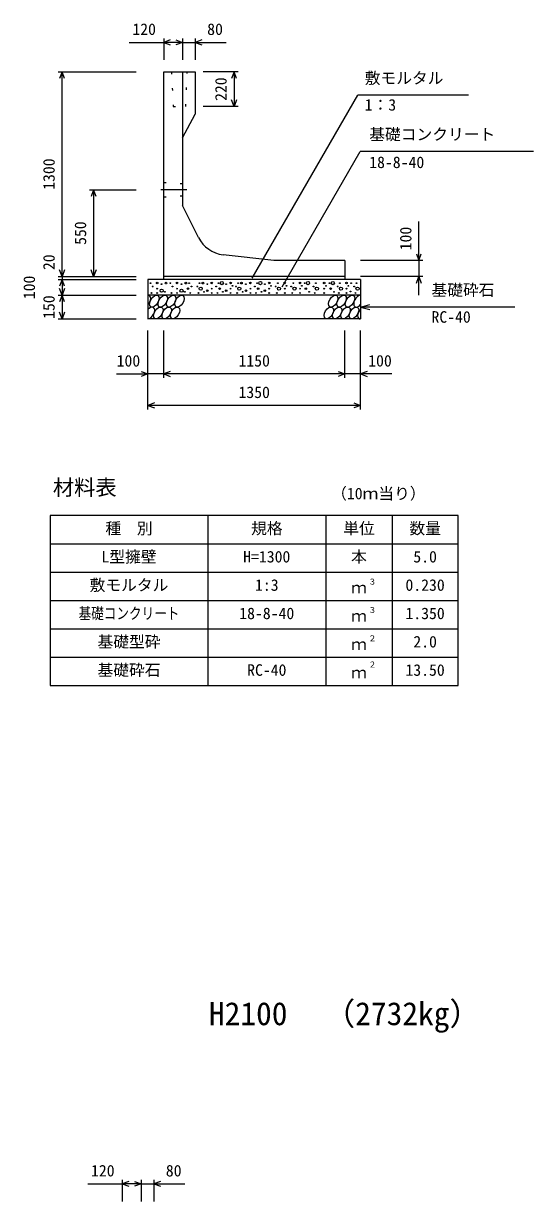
# Model space of a CAD drawing. Units: millimetres, scale not verified. Extents: x -50400 to 50400, y -17820 to 17820.
# Drawn here: x 31385 to 34622, y 994 to 8478 of the extents above; entities that cross this region are included whole.
import ezdxf
from ezdxf.enums import TextEntityAlignment as Align

# ---------------------------------------------------------------- set-up
doc = ezdxf.new("R2010")
doc.units = ezdxf.units.MM
doc.header["$LTSCALE"] = 60
doc.linetypes.add('CHAIN1', pattern=[8, 5, -1, 1, -1])
doc.linetypes.add('DOTTED', pattern=[1.75, 0.25, -1.5])
for name, color, linetype, lineweight in [('0-0_CENTER', 7, 'CHAIN1', 25), ('0-1_DIM', 7, 'Continuous', 25), ('0-3_HATCH', 6, 'Continuous', 25), ('0-4_HYO', 3, 'Continuous', 25), ('0-5_HYO2', 4, 'Continuous', 25), ('0-6_OUTLINE', 1, 'Continuous', 25), ('0-7_OUTLINE2', 4, 'DOTTED', 25), ('0-8_TXT', 7, 'Continuous', 25)]:
    doc.layers.add(name, color=color, linetype=linetype, lineweight=lineweight)
doc.styles.add('ＭＳ ゴシック', font='')
doc.styles.get('ＭＳ ゴシック').set_extended_font_data('MS Gothic')

msp = doc.modelspace()

# ---------------------------------------------------------------- linework, layer by layer
at = {"layer": '0-0_CENTER'}
msp.add_line((32421.78, 7422.07), (32255.75, 7422.07), dxfattribs=at)
at = {"layer": '0-1_DIM'}
for p, q in [((32274.5, 8383.96), (32274.5, 8247.07)), ((32394.5, 8383.96), (32394.5, 8247.07)), ((32474.5, 8383.96), (32474.5, 8247.07)), ((32054.64, 8358.96), (32274.5, 8358.96)), ((32394.5, 8358.96), (32274.5, 8358.96)), ((32394.5, 8358.96), (32474.5, 8358.96)), ((32474.5, 8358.96), (32670.46, 8358.96)), ((31604.5, 8172.07), (32099.5, 8172.07)), ((31629.5, 6872.07), (31629.5, 8172.07)), ((32746.41, 8172.07), (32524.5, 8172.07)), ((32721.41, 8172.07), (32721.41, 7952.07)), ((32836.65, 6860.74), (33507.92, 8023.42)), ((34210.33, 8023.42), (33507.92, 8023.42)), ((32746.41, 7952.07), (32524.5, 7952.07)), ((33026.13, 6806.35), (33522.4, 7665.91)), ((34621.94, 7665.91), (33522.4, 7665.91)), ((31804.5, 7422.07), (32099.5, 7422.07)), ((31829.5, 7422.07), (31829.5, 6872.07)), ((33894.5, 6972.07), (33894.5, 7219.76)), ((33919.5, 6972.07), (33524.5, 6972.07)), ((33894.5, 6972.07), (33894.5, 6872.07)), ((31604.5, 6872.07), (32099.5, 6872.07)), ((31604.5, 6872.07), (32099.5, 6872.07)), ((31604.5, 6852.07), (32099.5, 6852.07)), ((31629.5, 6872.07), (31629.5, 6852.07)), ((31629.5, 6852.07), (31629.5, 6752.07)), ((31829.5, 6872.07), (32099.5, 6872.07)), ((33919.5, 6872.07), (33524.5, 6872.07)), ((33894.5, 6752.07), (33894.5, 6872.07)), ((31604.5, 6752.07), (32099.5, 6752.07)), ((31629.5, 6752.07), (31629.5, 6602.07)), ((33524.5, 6677.07), (33582.46, 6692.6)), ((34504.82, 6677.07), (33524.5, 6677.07)), ((33524.5, 6677.07), (33582.46, 6661.54)), ((31604.5, 6602.07), (32099.5, 6602.07)), ((32174.5, 6027.07), (32174.5, 6527.07)), ((32274.5, 6227.07), (32274.5, 6527.07)), ((33424.5, 6227.07), (33424.5, 6527.07)), ((33424.5, 6227.07), (33424.5, 6527.07)), ((33524.5, 6027.07), (33524.5, 6527.07)), ((31974.96, 6252.07), (32174.5, 6252.07)), ((32274.5, 6252.07), (32174.5, 6252.07)), ((33424.5, 6252.07), (32274.5, 6252.07)), ((33524.5, 6252.07), (33424.5, 6252.07)), ((33724.04, 6252.07), (33524.5, 6252.07)), ((33524.5, 6052.07), (32174.5, 6052.07)), ((32012, 1130.95), (32012, 994.06)), ((32132, 1130.95), (32132, 994.06)), ((32212, 1130.95), (32212, 994.06)), ((31792.14, 1105.95), (32012, 1105.95)), ((32132, 1105.95), (32012, 1105.95)), ((32132, 1105.95), (32212, 1105.95)), ((32212, 1105.95), (32407.96, 1105.95))]:
    msp.add_line(p, q, dxfattribs=at)
for points in [[(32316.79, 8374.35), (32274.5, 8358.96), (32316.79, 8343.57)], [(32352.21, 8374.35), (32394.5, 8358.96), (32352.21, 8343.57)], [(32516.79, 8374.35), (32474.5, 8358.96), (32516.79, 8343.57)], [(31644.89, 8129.78), (31629.5, 8172.07), (31614.11, 8129.78)], [(32736.8, 8129.78), (32721.41, 8172.07), (32706.02, 8129.78)], [(32736.8, 7994.35), (32721.41, 7952.07), (32706.02, 7994.35)], [(31844.89, 7379.78), (31829.5, 7422.07), (31814.11, 7379.78)], [(33879.11, 7014.35), (33894.5, 6972.07), (33909.89, 7014.35)], [(31644.89, 6914.35), (31629.5, 6872.07), (31614.11, 6914.35)], [(31844.89, 6914.35), (31829.5, 6872.07), (31814.11, 6914.35)], [(31644.89, 6809.78), (31629.5, 6852.07), (31614.11, 6809.78)], [(33879.11, 6829.78), (33894.5, 6872.07), (33909.89, 6829.78)], [(31644.89, 6794.35), (31629.5, 6752.07), (31614.11, 6794.35)], [(31644.89, 6709.78), (31629.5, 6752.07), (31614.11, 6709.78)], [(31644.89, 6644.35), (31629.5, 6602.07), (31614.11, 6644.35)], [(32132.21, 6267.46), (32174.5, 6252.07), (32132.21, 6236.68)], [(32316.79, 6267.46), (32274.5, 6252.07), (32316.79, 6236.68)], [(33382.21, 6267.46), (33424.5, 6252.07), (33382.21, 6236.68)], [(33566.79, 6267.46), (33524.5, 6252.07), (33566.79, 6236.68)], [(32216.79, 6067.46), (32174.5, 6052.07), (32216.79, 6036.68)], [(33482.21, 6067.46), (33524.5, 6052.07), (33482.21, 6036.68)], [(32054.29, 1121.35), (32012, 1105.95), (32054.29, 1090.56)], [(32089.71, 1121.35), (32132, 1105.95), (32089.71, 1090.56)], [(32254.29, 1121.35), (32212, 1105.95), (32254.29, 1090.56)]]:
    msp.add_lwpolyline(points, dxfattribs=at)
at = {"layer": '0-3_HATCH'}
for centre, radius in [((32190.47, 6829.24), 2.5), ((32233.36, 6830.12), 5), ((32261.4, 6822.24), 2.5), ((32289.44, 6829.24), 5), ((32316.57, 6829.24), 2.5), ((32359.47, 6830.12), 5), ((32387.51, 6822.24), 2.5), ((32415.54, 6829.24), 5), ((32436.57, 6829.24), 2.5), ((32502.43, 6829.24), 2.5), ((32523.46, 6829.24), 5), ((32551.49, 6822.24), 2.5), ((32579.53, 6830.12), 5), ((32622.43, 6829.24), 2.5), ((32643.46, 6829.24), 10), ((32671.49, 6822.24), 2.5), ((32699.53, 6830.12), 5), ((32710.87, 6812.55), 2.5), ((32747.65, 6829.24), 2.5), ((32768.68, 6829.24), 5), ((32796.72, 6822.24), 2.5), ((32824.76, 6830.12), 5), ((32867.65, 6829.24), 2.5), ((32888.68, 6829.24), 10), ((32916.72, 6822.24), 2.5), ((32944.76, 6830.12), 5), ((32956.1, 6812.55), 2.5), ((32999.58, 6829.24), 2.5), ((33043.2, 6830.12), 5), ((33054.54, 6812.55), 2.5), ((33098.01, 6829.24), 2.5), ((33140.19, 6830.12), 5), ((33151.53, 6812.55), 2.5), ((33169.89, 6829.24), 2.5), ((33190.92, 6829.24), 10), ((33240.29, 6829.24), 2.5), ((33293.58, 6830.12), 5), ((33304.92, 6812.55), 2.5), ((33327.55, 6829.24), 2.5), ((33348.58, 6829.24), 10), ((33393.26, 6829.24), 2.5), ((33435.44, 6830.12), 5), ((33446.78, 6812.55), 2.5), ((33465.13, 6829.24), 2.5), ((33498.39, 6829.24), 2.5), ((32197.48, 6766.21), 2.5), ((32204.49, 6808.23), 2.5), ((32233.36, 6794.23), 2.5), ((32233.36, 6766.21), 2.5), ((32261.4, 6781.1), 10), ((32282.43, 6774.09), 2.5), ((32323.58, 6766.21), 2.5), ((32330.59, 6808.23), 2.5), ((32359.47, 6794.23), 2.5), ((32359.47, 6766.21), 2.5), ((32387.51, 6781.1), 10), ((32408.53, 6774.09), 2.5), ((32429.56, 6794.23), 5), ((32443.58, 6766.21), 2.5), ((32450.59, 6808.23), 2.5), ((32488.41, 6808.23), 2.5), ((32495.42, 6766.21), 2.5), ((32509.44, 6794.23), 10), ((32530.47, 6774.09), 2.5), ((32551.49, 6781.1), 5), ((32579.53, 6794.23), 2.5), ((32579.53, 6766.21), 2.5), ((32608.41, 6808.23), 2.5), ((32615.42, 6766.21), 2.5), ((32629.44, 6794.23), 5), ((32650.47, 6774.09), 2.5), ((32671.49, 6781.1), 5), ((32699.53, 6794.23), 2.5), ((32699.53, 6766.21), 2.5), ((32733.63, 6808.23), 2.5), ((32740.64, 6766.21), 2.5), ((32754.66, 6794.23), 10), ((32775.69, 6774.09), 2.5), ((32796.72, 6781.1), 5), ((32824.76, 6794.23), 2.5), ((32824.76, 6766.21), 2.5), ((32853.63, 6808.23), 2.5), ((32860.64, 6766.21), 2.5), ((32874.66, 6794.23), 5), ((32895.69, 6774.09), 2.5), ((32916.72, 6781.1), 5), ((32944.76, 6794.23), 2.5), ((32944.76, 6766.21), 2.5), ((32985.56, 6808.23), 2.5), ((32992.57, 6766.21), 2.5), ((33006.59, 6794.23), 10), ((33043.2, 6794.23), 2.5), ((33043.2, 6766.21), 2.5), ((33084, 6808.23), 2.5), ((33091.01, 6766.21), 2.5), ((33105.03, 6794.23), 10), ((33140.19, 6794.23), 2.5), ((33140.19, 6766.21), 2.5), ((33176.9, 6794.23), 5), ((33197.93, 6774.09), 2.5), ((33226.27, 6808.23), 2.5), ((33233.28, 6766.21), 2.5), ((33247.3, 6794.23), 10), ((33293.58, 6794.23), 2.5), ((33293.58, 6766.21), 2.5), ((33334.56, 6794.23), 5), ((33355.59, 6774.09), 2.5), ((33379.24, 6808.23), 2.5), ((33386.25, 6766.21), 2.5), ((33400.27, 6794.23), 10), ((33435.44, 6794.23), 2.5), ((33435.44, 6766.21), 2.5), ((33460.09, 6775.88), 2.5), ((33484.37, 6808.23), 2.5), ((33491.38, 6766.21), 2.5), ((33505.4, 6794.23), 10)]:
    msp.add_circle(centre, radius, dxfattribs=at)
for centre, start_param, end_param in [((32162.14, 6714.54), 4.385593, 6.6745444), ((33510.64, 6714.54), 0.3357715, 4.4411806), ((32187.46, 6639.55), 3.5111464, 7.548991), ((33535.96, 6639.55), 1.2110787, 3.5658734)]:
    msp.add_ellipse(centre, major_axis=(21.81, 35.31), ratio=0.5792, start_param=start_param, end_param=end_param, dxfattribs=at)
for centre in [(32215.34, 6714.54), (32268.55, 6714.54), (32321.76, 6714.54), (32374.97, 6714.54), (33351.01, 6714.54), (33404.22, 6714.54), (33457.43, 6714.54), (32240.66, 6639.55), (32293.87, 6639.55), (32347.08, 6639.55), (33323.13, 6639.55), (33376.34, 6639.55), (33429.54, 6639.55), (33482.75, 6639.55)]:
    msp.add_ellipse(centre, major_axis=(21.81, 35.31), ratio=0.5792, dxfattribs=at)
at = {"layer": '0-4_HYO'}
for p, q in [((32554.5, 5352.07), (32554.5, 4272.07)), ((33304.5, 5352.07), (33304.5, 4272.07)), ((33724.5, 5352.07), (33724.5, 4272.07)), ((31554.5, 5172.07), (34144.5, 5172.07))]:
    msp.add_line(p, q, dxfattribs=at)
msp.add_lwpolyline([(31554.5, 4272.07), (34144.5, 4272.07), (34144.5, 5352.07), (31554.5, 5352.07)], close=True, dxfattribs=at)
at = {"layer": '0-5_HYO2'}
for p, q in [((31554.5, 4992.07), (34144.5, 4992.07)), ((31554.5, 4812.07), (34144.5, 4812.07)), ((31554.5, 4632.07), (34144.5, 4632.07)), ((31554.5, 4452.07), (34144.5, 4452.07))]:
    msp.add_line(p, q, dxfattribs=at)
at = {"layer": '0-6_OUTLINE'}
for p, q in [((32274.5, 8172.07), (32474.5, 8172.07)), ((32274.5, 6852.07), (32274.5, 8172.07)), ((32394.5, 8172.07), (32394.5, 7322.07)), ((32474.5, 8172.07), (32474.5, 7902.07)), ((32394.5, 7752.07), (32474.5, 7902.07)), ((32496.14, 7118.79), (32394.5, 7322.07)), ((32974.5, 6972.07), (32651.92, 7009.58)), ((33424.5, 6972.07), (32974.5, 6972.07)), ((33424.5, 6972.07), (33424.5, 6852.07)), ((33424.5, 6872.07), (32274.5, 6872.07)), ((33524.5, 6852.07), (33524.5, 6602.07)), ((33524.5, 6752.07), (32174.5, 6752.07)), ((33524.5, 6602.07), (32174.5, 6602.07))]:
    msp.add_line(p, q, dxfattribs=at)
msp.add_lwpolyline([(33524.5, 6852.07), (32174.5, 6852.07), (32174.5, 6602.07)], dxfattribs=at)
msp.add_arc((32675.02, 7208.24), 200, 206.56505, 263.36749, dxfattribs=at)
at = {"layer": '0-7_OUTLINE2'}
for p, q in [((32414.5, 7952.07), (32424.5, 8172.07)), ((32394.5, 7459.57), (32274.5, 7467.07)), ((32274.5, 7377.07), (32394.5, 7384.57))]:
    msp.add_line(p, q, dxfattribs=at)
msp.add_lwpolyline([(32324.5, 8172.07), (32334.5, 7952.07), (32414.5, 7952.07)], dxfattribs=at)

# ---------------------------------------------------------------- texts
at = {"layer": '0-1_DIM', "style": 'ＭＳ ゴシック'}
for s, p in [('120', (32075.86, 8383.96)), ('80', (32550.76, 8383.96)), ('敷モルタル', (33550.77, 8073.42)), ('1：3', (33550.77, 7903.3)), ('基礎コンクリート', (33579.65, 7715.91)), ('18-8-40', (33579.65, 7538.28)), ('基礎砕石', (33974.75, 6727.07)), ('RC-40', (33974.75, 6555.69)), ('100', (31975.86, 6277.07)), ('1150', (32749.5, 6277.07)), ('100', (33573.14, 6277.07)), ('1350', (32749.5, 6077.07)), ('120', (31813.36, 1130.95)), ('80', (32288.26, 1130.95))]:
    msp.add_text(s, height=73.31, dxfattribs=at).set_placement(p, align=Align.BOTTOM_LEFT)
for s, p in [('220', (32696.41, 7987.07)), ('1300', (31604.5, 7422.07)), ('550', (31804.5, 7072.07)), ('100', (33869.5, 7037.71)), ('20', (31604.5, 6912.13)), ('100', (31479.5, 6727.07)), ('150', (31604.5, 6602.07))]:
    msp.add_text(s, height=73.31, rotation=90, dxfattribs=at).set_placement(p, align=Align.BOTTOM_LEFT)
at = {"layer": '0-8_TXT', "style": 'ＭＳ ゴシック'}
for s, height, p in [('材料表', 98.97, (31571.17, 5452.07)), ('（10ｍ当り）', 73.31, (33337.83, 5433.73)), ('種\u3000別', 73.31, (31904.5, 5212.07)), ('規格', 73.31, (32829.5, 5212.07)), ('単位', 73.31, (33414.5, 5212.07)), ('数量', 73.31, (33834.5, 5212.07)), ('L型擁壁', 73.31, (31879.5, 5032.07)), ('H=1300', 73.31, (32779.5, 5032.07)), ('本', 73.31, (33464.5, 5032.07)), ('5.0', 73.31, (33859.5, 5032.07)), ('敷モルタル', 73.31, (31804.5, 4852.07)), ('1:3', 73.31, (32854.5, 4852.07)), ('３', 36.66, (33573.74, 4902.68)), ('0.230', 73.31, (33809.5, 4852.07)), ('ｍ', 73.31, (33464.5, 4835.4)), ('18-8-40', 73.31, (32754.5, 4672.07)), ('ｍ', 73.31, (33464.5, 4655.4)), ('３', 36.66, (33573.74, 4722.68)), ('1.350', 73.31, (33809.5, 4672.07)), ('基礎型砕', 73.31, (31854.5, 4492.07)), ('２', 36.66, (33573.74, 4542.68)), ('2.0', 73.31, (33859.5, 4492.07)), ('ｍ', 73.31, (33464.5, 4475.4)), ('基礎砕石', 73.31, (31854.5, 4312.07)), ('２', 36.66, (33573.74, 4376.01)), ('RC-40', 73.31, (32804.5, 4312.07)), ('ｍ', 73.31, (33464.5, 4295.4)), ('13.50', 73.31, (33809.5, 4312.07)), ('H2100', 146.6, (32562, 2070)), ('（2732kg）', 146.6, (33290.62, 2070))]:
    msp.add_text(s, height=height, dxfattribs=at).set_placement(p, align=Align.BOTTOM_LEFT)
at = {"layer": '0-8_TXT', "style": 'ＭＳ ゴシック', "width": 0.8}
msp.add_text('基礎コンクリート', height=73.31, dxfattribs=at).set_placement((31734.5, 4672.07), align=Align.BOTTOM_LEFT)

doc.saveas('drawing.dxf')
